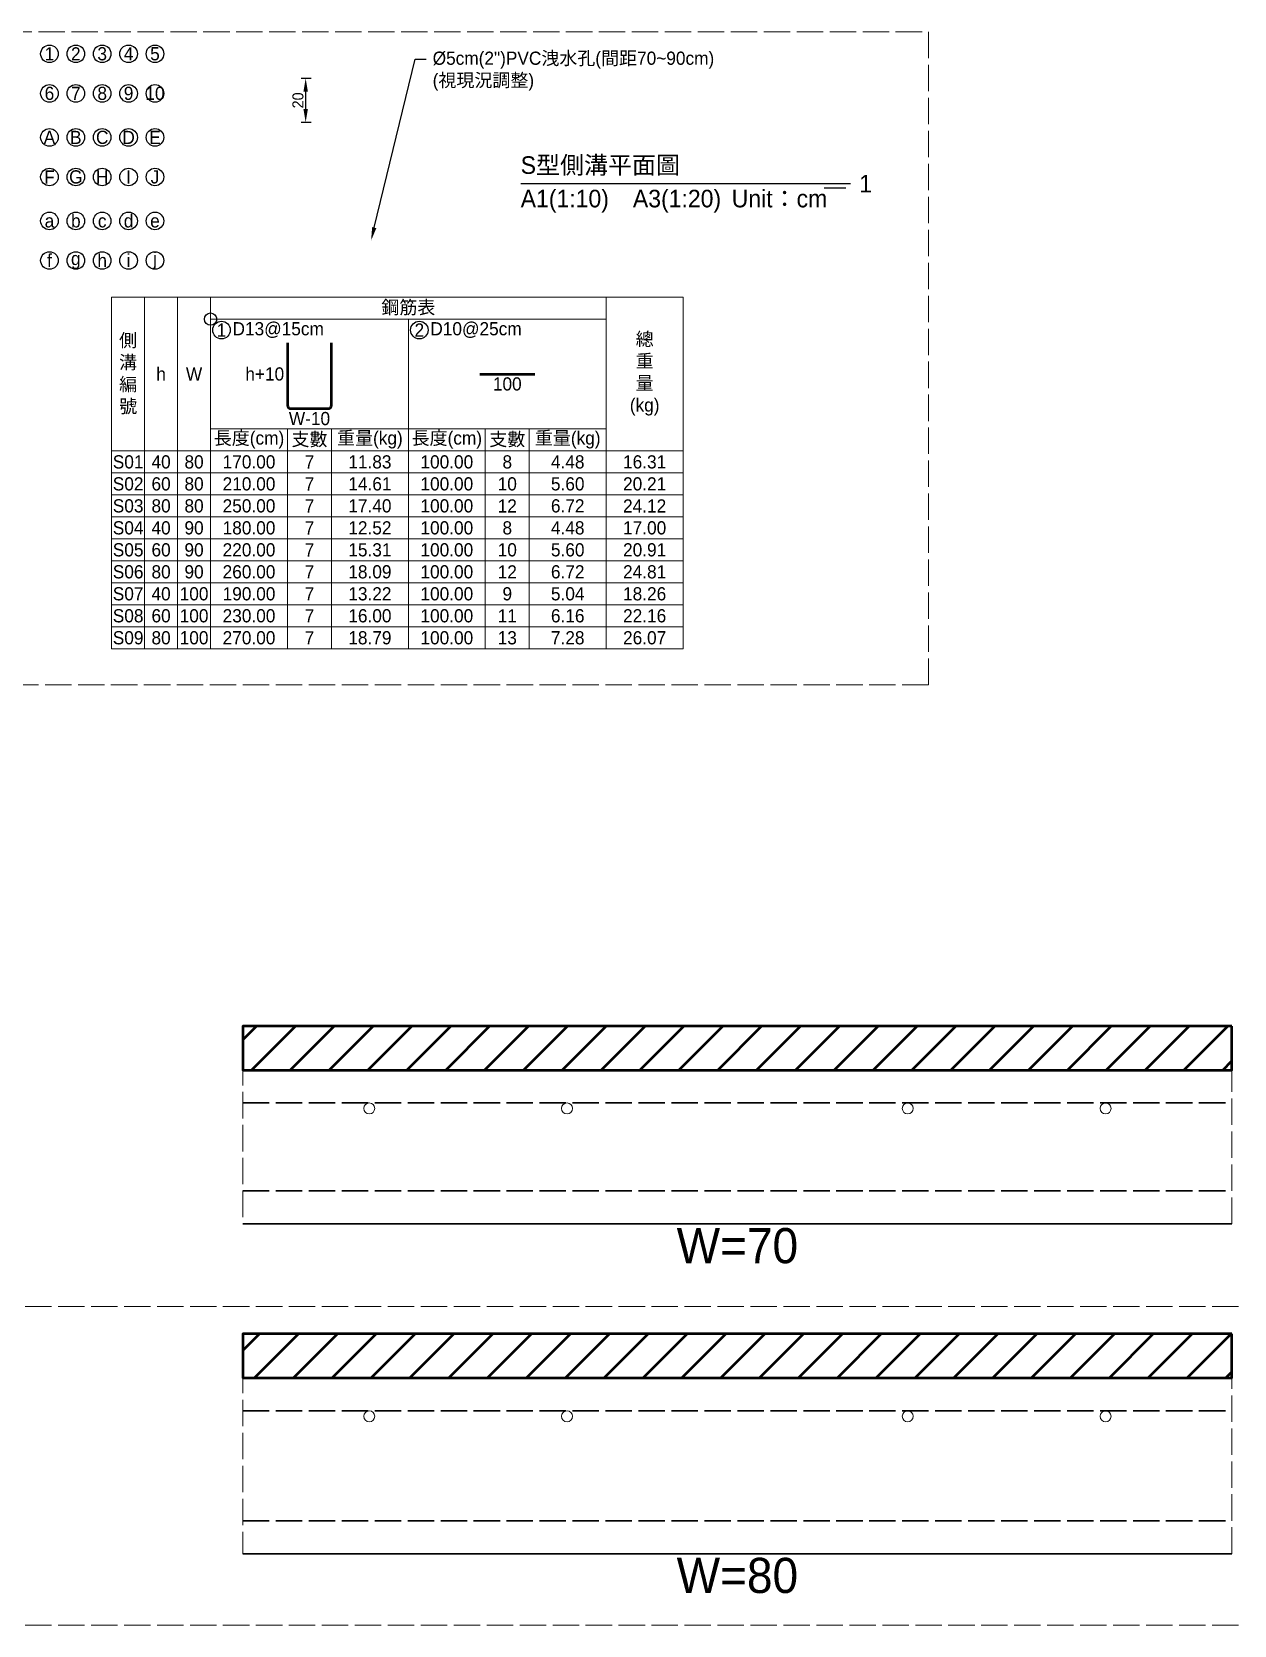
# Model space of a CAD drawing. Extents: x -8520 to 1950, y -2159 to 466.
# Drawn here: x 737 to 1284, y -278 to 447 of the extents above; entities that cross this region are included whole.
import ezdxf
from ezdxf import colors
from ezdxf.entities.mleader import LeaderData, LeaderLine
from ezdxf.math import Vec2, Vec3

# ---------------------------------------------------------------- set-up
doc = ezdxf.new("R2010")
doc.units = 0
doc.header["$MEASUREMENT"] = 0
doc.linetypes.add('ACAD_ISO02W100', pattern=[15, 12, -3])
for name, color, linetype, lineweight in [('一、1.基本-圖框', 7, 'Continuous', 20), ('一、3.基本-變更', 1, 'Continuous', 50), ('二、1.繪圖-既有設施', 8, 'Continuous', 20), ('二、2.繪圖-施作項目', 181, 'Continuous', 30), ('二、5.繪圖-鋼筋', 60, 'Continuous', 50)]:
    doc.layers.add(name, color=color, linetype=linetype, lineweight=lineweight)
doc.layers.add('一、4.基本-隱藏', color=9, linetype='ACAD_ISO02W100', lineweight=20, plot=False)
doc.layers.add('三、3.文字-註解文字', color=2, linetype='Continuous')
doc.layers.add('三、4.文字-既有名稱', color=8, linetype='Continuous')
doc.styles.add('次圖名(詳圖)', font='MS PGothic.ttf', dxfattribs={"height": 6})
doc.styles.add('註解文字(詳圖)', font='MS PGothic.ttf', dxfattribs={"height": 5})
doc.dimstyles.new('註解文字(詳圖)', dxfattribs={"dimtxt": 6, "dimasz": 6, "dimexe": 2, "dimexo": 5, "dimgap": 1, "dimtad": 2, "dimzin": 0, "dimdsep": 46, "dimtxsty": '註解文字(詳圖)', "dimcen": 0.1, "dimclrd": 256, "dimclre": 256, "dimclrt": 256, "dimadec": 0, "dimazin": 0, "dimtfac": 1, "dimtofl": 0, "dimtmove": 0, "dimatfit": 3, "dimfxlon": 1, "dimtolj": 1, "dimtzin": 0, "dimlwd": -1, "dimlwe": -1, "dimarcsym": 1})
pattern_1 = [(45, (-739.145, 2093.688), (-8.838835, 8.838835), [])]

# ---------------------------------------------------------------- blocks, each defined once
blk = doc.blocks.new('*D178')
at = {"layer": 'Defpoints', "color": 0, "transparency": 16777216}
for p in [(881.29, 425.84), (861.29, 405.84), (881.29, 405.84)]:
    blk.add_point(p, dxfattribs=at)
at = {"layer": '三、3.文字-註解文字', "transparency": 16777216}
for p, q in [((863.79, 425.84), (859.29, 425.84)), ((861.29, 419.84), (861.29, 411.84)), ((863.79, 405.84), (859.29, 405.84))]:
    blk.add_line(p, q, dxfattribs=at)
for points in [[(860.29, 419.84), (862.29, 419.84), (861.29, 425.84)], [(860.29, 411.84), (862.29, 411.84), (861.29, 405.84)]]:
    blk.add_solid(points, dxfattribs=at)
at = {"layer": '三、3.文字-註解文字', "transparency": 16777216, "insert": (857.79, 415.84), "char_height": 5, "attachment_point": 5, "rotation": 90, "style": '註解文字(詳圖)'}
blk.add_mtext('\\A1;20', dxfattribs=at)

msp = doc.modelspace()

# ---------------------------------------------------------------- hatches: boundary and pattern name
at = {"layer": '一、3.基本-變更'}
h = msp.add_hatch(dxfattribs=at)
h.set_pattern_fill('ANSI31', color=256, scale=100)
h.set_pattern_definition(pattern_1)
h.paths.add_polyline_path([(1282.716, -25.19), (1282.716, -5.19), (832.716, -5.19), (832.716, -25.19)])
h = msp.add_hatch(dxfattribs=at)
h.set_pattern_fill('ANSI31', color=256, scale=100)
h.set_pattern_definition(pattern_1)
h.paths.add_polyline_path([(832.716, -145.19), (832.716, -165.19), (1282.716, -165.19), (1282.716, -145.19)])

# ---------------------------------------------------------------- linework, layer by layer
at = {"layer": '一、1.基本-圖框'}
for points in [[(773.019, 256.371), (788.019, 256.371), (788.019, 326.371), (773.019, 326.371)], [(788.019, 256.371), (803.019, 256.371), (803.019, 326.371), (788.019, 326.371)], [(803.019, 256.371), (818.019, 256.371), (818.019, 326.371), (803.019, 326.371)], [(818.019, 316.371), (998.019, 316.371), (998.019, 326.371), (818.019, 326.371)], [(1033.019, 256.371), (998.019, 256.371), (998.019, 326.371), (1033.019, 326.371)], [(818.019, 316.371), (908.019, 316.371), (908.019, 266.371), (818.019, 266.371)], [(908.019, 316.371), (998.019, 316.371), (998.019, 266.371), (908.019, 266.371)], [(818.019, 266.371), (853.019, 266.371), (853.019, 256.371), (818.019, 256.371)], [(853.019, 266.371), (873.019, 266.371), (873.019, 256.371), (853.019, 256.371)], [(873.019, 266.371), (908.019, 266.371), (908.019, 256.371), (873.019, 256.371)], [(908.019, 266.371), (943.019, 266.371), (943.019, 256.371), (908.019, 256.371)], [(943.019, 266.371), (963.019, 266.371), (963.019, 256.371), (943.019, 256.371)], [(963.019, 266.371), (998.019, 266.371), (998.019, 256.371), (963.019, 256.371)], [(773.019, 256.371), (788.019, 256.371), (788.019, 246.371), (773.019, 246.371)], [(788.019, 256.371), (803.019, 256.371), (803.019, 246.371), (788.019, 246.371)], [(803.019, 256.371), (818.019, 256.371), (818.019, 246.371), (803.019, 246.371)], [(818.019, 256.371), (853.019, 256.371), (853.019, 246.371), (818.019, 246.371)], [(853.019, 256.371), (873.019, 256.371), (873.019, 246.371), (853.019, 246.371)], [(873.019, 256.371), (908.019, 256.371), (908.019, 246.371), (873.019, 246.371)], [(908.019, 256.371), (943.019, 256.371), (943.019, 246.371), (908.019, 246.371)], [(943.019, 256.371), (963.019, 256.371), (963.019, 246.371), (943.019, 246.371)], [(963.019, 256.371), (998.019, 256.371), (998.019, 246.371), (963.019, 246.371)], [(998.019, 256.371), (1033.019, 256.371), (1033.019, 246.371), (998.019, 246.371)], [(773.019, 246.371), (788.019, 246.371), (788.019, 236.371), (773.019, 236.371)], [(788.019, 246.371), (803.019, 246.371), (803.019, 236.371), (788.019, 236.371)], [(803.019, 246.371), (818.019, 246.371), (818.019, 236.371), (803.019, 236.371)], [(818.019, 246.371), (853.019, 246.371), (853.019, 236.371), (818.019, 236.371)], [(853.019, 246.371), (873.019, 246.371), (873.019, 236.371), (853.019, 236.371)], [(873.019, 246.371), (908.019, 246.371), (908.019, 236.371), (873.019, 236.371)], [(908.019, 246.371), (943.019, 246.371), (943.019, 236.371), (908.019, 236.371)], [(943.019, 246.371), (963.019, 246.371), (963.019, 236.371), (943.019, 236.371)], [(963.019, 246.371), (998.019, 246.371), (998.019, 236.371), (963.019, 236.371)], [(998.019, 246.371), (1033.019, 246.371), (1033.019, 236.371), (998.019, 236.371)], [(773.019, 236.371), (788.019, 236.371), (788.019, 226.371), (773.019, 226.371)], [(788.019, 236.371), (803.019, 236.371), (803.019, 226.371), (788.019, 226.371)], [(803.019, 236.371), (818.019, 236.371), (818.019, 226.371), (803.019, 226.371)], [(818.019, 236.371), (853.019, 236.371), (853.019, 226.371), (818.019, 226.371)], [(853.019, 236.371), (873.019, 236.371), (873.019, 226.371), (853.019, 226.371)], [(873.019, 236.371), (908.019, 236.371), (908.019, 226.371), (873.019, 226.371)], [(908.019, 236.371), (943.019, 236.371), (943.019, 226.371), (908.019, 226.371)], [(943.019, 236.371), (963.019, 236.371), (963.019, 226.371), (943.019, 226.371)], [(963.019, 236.371), (998.019, 236.371), (998.019, 226.371), (963.019, 226.371)], [(998.019, 236.371), (1033.019, 236.371), (1033.019, 226.371), (998.019, 226.371)], [(773.019, 226.371), (788.019, 226.371), (788.019, 216.371), (773.019, 216.371)], [(788.019, 226.371), (803.019, 226.371), (803.019, 216.371), (788.019, 216.371)], [(803.019, 226.371), (818.019, 226.371), (818.019, 216.371), (803.019, 216.371)], [(818.019, 226.371), (853.019, 226.371), (853.019, 216.371), (818.019, 216.371)], [(853.019, 226.371), (873.019, 226.371), (873.019, 216.371), (853.019, 216.371)], [(873.019, 226.371), (908.019, 226.371), (908.019, 216.371), (873.019, 216.371)], [(908.019, 226.371), (943.019, 226.371), (943.019, 216.371), (908.019, 216.371)], [(943.019, 226.371), (963.019, 226.371), (963.019, 216.371), (943.019, 216.371)], [(963.019, 226.371), (998.019, 226.371), (998.019, 216.371), (963.019, 216.371)], [(998.019, 226.371), (1033.019, 226.371), (1033.019, 216.371), (998.019, 216.371)], [(773.019, 216.371), (788.019, 216.371), (788.019, 206.371), (773.019, 206.371)], [(788.019, 216.371), (803.019, 216.371), (803.019, 206.371), (788.019, 206.371)], [(803.019, 216.371), (818.019, 216.371), (818.019, 206.371), (803.019, 206.371)], [(818.019, 216.371), (853.019, 216.371), (853.019, 206.371), (818.019, 206.371)], [(853.019, 216.371), (873.019, 216.371), (873.019, 206.371), (853.019, 206.371)], [(873.019, 216.371), (908.019, 216.371), (908.019, 206.371), (873.019, 206.371)], [(908.019, 216.371), (943.019, 216.371), (943.019, 206.371), (908.019, 206.371)], [(943.019, 216.371), (963.019, 216.371), (963.019, 206.371), (943.019, 206.371)], [(963.019, 216.371), (998.019, 216.371), (998.019, 206.371), (963.019, 206.371)], [(998.019, 216.371), (1033.019, 216.371), (1033.019, 206.371), (998.019, 206.371)], [(773.019, 206.371), (788.019, 206.371), (788.019, 196.371), (773.019, 196.371)], [(788.019, 206.371), (803.019, 206.371), (803.019, 196.371), (788.019, 196.371)], [(803.019, 206.371), (818.019, 206.371), (818.019, 196.371), (803.019, 196.371)], [(818.019, 206.371), (853.019, 206.371), (853.019, 196.371), (818.019, 196.371)], [(853.019, 206.371), (873.019, 206.371), (873.019, 196.371), (853.019, 196.371)], [(873.019, 206.371), (908.019, 206.371), (908.019, 196.371), (873.019, 196.371)], [(908.019, 206.371), (943.019, 206.371), (943.019, 196.371), (908.019, 196.371)], [(943.019, 206.371), (963.019, 206.371), (963.019, 196.371), (943.019, 196.371)], [(963.019, 206.371), (998.019, 206.371), (998.019, 196.371), (963.019, 196.371)], [(998.019, 206.371), (1033.019, 206.371), (1033.019, 196.371), (998.019, 196.371)], [(773.019, 196.371), (788.019, 196.371), (788.019, 186.371), (773.019, 186.371)], [(788.019, 196.371), (803.019, 196.371), (803.019, 186.371), (788.019, 186.371)], [(803.019, 196.371), (818.019, 196.371), (818.019, 186.371), (803.019, 186.371)], [(818.019, 196.371), (853.019, 196.371), (853.019, 186.371), (818.019, 186.371)], [(853.019, 196.371), (873.019, 196.371), (873.019, 186.371), (853.019, 186.371)], [(873.019, 196.371), (908.019, 196.371), (908.019, 186.371), (873.019, 186.371)], [(908.019, 196.371), (943.019, 196.371), (943.019, 186.371), (908.019, 186.371)], [(943.019, 196.371), (963.019, 196.371), (963.019, 186.371), (943.019, 186.371)], [(963.019, 196.371), (998.019, 196.371), (998.019, 186.371), (963.019, 186.371)], [(998.019, 196.371), (1033.019, 196.371), (1033.019, 186.371), (998.019, 186.371)], [(773.019, 186.371), (788.019, 186.371), (788.019, 176.371), (773.019, 176.371)], [(788.019, 186.371), (803.019, 186.371), (803.019, 176.371), (788.019, 176.371)], [(803.019, 186.371), (818.019, 186.371), (818.019, 176.371), (803.019, 176.371)], [(818.019, 186.371), (853.019, 186.371), (853.019, 176.371), (818.019, 176.371)], [(853.019, 186.371), (873.019, 186.371), (873.019, 176.371), (853.019, 176.371)], [(873.019, 186.371), (908.019, 186.371), (908.019, 176.371), (873.019, 176.371)], [(908.019, 186.371), (943.019, 186.371), (943.019, 176.371), (908.019, 176.371)], [(943.019, 186.371), (963.019, 186.371), (963.019, 176.371), (943.019, 176.371)], [(963.019, 186.371), (998.019, 186.371), (998.019, 176.371), (963.019, 176.371)], [(998.019, 186.371), (1033.019, 186.371), (1033.019, 176.371), (998.019, 176.371)], [(773.019, 176.371), (788.019, 176.371), (788.019, 166.371), (773.019, 166.371)], [(788.019, 176.371), (803.019, 176.371), (803.019, 166.371), (788.019, 166.371)], [(803.019, 176.371), (818.019, 176.371), (818.019, 166.371), (803.019, 166.371)], [(818.019, 176.371), (853.019, 176.371), (853.019, 166.371), (818.019, 166.371)], [(853.019, 176.371), (873.019, 176.371), (873.019, 166.371), (853.019, 166.371)], [(873.019, 176.371), (908.019, 176.371), (908.019, 166.371), (873.019, 166.371)], [(908.019, 176.371), (943.019, 176.371), (943.019, 166.371), (908.019, 166.371)], [(943.019, 176.371), (963.019, 176.371), (963.019, 166.371), (943.019, 166.371)], [(963.019, 176.371), (998.019, 176.371), (998.019, 166.371), (963.019, 166.371)], [(998.019, 176.371), (1033.019, 176.371), (1033.019, 166.371), (998.019, 166.371)]]:
    msp.add_lwpolyline(points, close=True, dxfattribs=at)
at = {"layer": '一、3.基本-變更'}
for points in [[(1282.716, -5.19), (832.716, -5.19), (832.716, -25.19), (1282.716, -25.19)], [(1282.716, -145.19), (832.716, -145.19), (832.716, -165.19), (1282.716, -165.19)]]:
    msp.add_lwpolyline(points, close=True, dxfattribs=at)
at = {"layer": '一、4.基本-隱藏'}
for points in [[(724.723, 447), (1144.723, 447), (1144.723, 150), (724.723, 150)], [(773.019, 326.371), (1033.019, 326.371), (1033.019, 246.371), (773.019, 246.371)], [(1282.716, -5.19), (832.716, -5.19), (832.716, -95.19), (1282.716, -95.19)], [(1282.716, -145.19), (832.716, -145.19), (832.716, -245.19), (1282.716, -245.19)]]:
    msp.add_lwpolyline(points, close=True, dxfattribs=at)
for points in [[(148.68, -132.69), (1949.623, -132.69)], [(148.68, -277.69), (1949.623, -277.69)]]:
    msp.add_lwpolyline(points, dxfattribs=at)
at = {"layer": '三、3.文字-註解文字'}
for points in [[(959.122, 377.969), (1109.122, 377.969)], [(1107.122, 375.969), (1097.122, 375.969)]]:
    msp.add_lwpolyline(points, dxfattribs=at)
for centre, radius in [((744.723, 437), 4), ((756.723, 437), 4), ((768.723, 437), 4), ((780.723, 437), 4), ((792.723, 437), 4), ((744.723, 419), 4), ((756.723, 419), 4), ((768.723, 419), 4), ((780.723, 419), 4), ((792.723, 419), 4), ((744.723, 399), 4), ((756.723, 399), 4), ((768.723, 399), 4), ((780.723, 399), 4), ((792.723, 399), 4), ((744.723, 381), 4), ((756.723, 381), 4), ((768.723, 381), 4), ((780.723, 381), 4), ((792.723, 381), 4), ((744.723, 361), 4), ((756.723, 361), 4), ((768.723, 361), 4), ((780.723, 361), 4), ((792.723, 361), 4), ((744.723, 343), 4), ((756.723, 343), 4), ((768.723, 343), 4), ((780.723, 343), 4), ((792.723, 343), 4), ((818.019, 316.371), 2.785), ((823.019, 311.371), 4), ((913.019, 311.371), 4)]:
    msp.add_circle(centre, radius, dxfattribs=at)
at = {"layer": '二、1.繪圖-既有設施'}
for centre in [(890.216, -42.689), (980.216, -42.689), (1135.216, -42.689), (1225.216, -42.689), (890.216, -182.69), (980.216, -182.69), (1135.216, -182.69), (1225.216, -182.69)]:
    msp.add_circle(centre, 2.5, dxfattribs=at)
at = {"layer": '二、2.繪圖-施作項目'}
for points in [[(832.716, -25.19), (1282.716, -25.19)], [(832.716, -95.19), (1282.716, -95.19)], [(832.716, -165.19), (1282.716, -165.19)], [(832.716, -245.19), (1282.716, -245.19)]]:
    msp.add_lwpolyline(points, dxfattribs=at)
at = {"layer": '二、2.繪圖-施作項目', "linetype": 'ACAD_ISO02W100'}
for points in [[(832.716, -40.19), (1282.716, -40.19)], [(832.716, -80.19), (1282.716, -80.19)], [(832.716, -180.19), (1282.716, -180.19)], [(832.716, -230.19), (1282.716, -230.19)]]:
    msp.add_lwpolyline(points, dxfattribs=at)
at = {"layer": '二、5.繪圖-鋼筋'}
msp.add_lwpolyline([(853.019, 305.621), (853.019, 277.121, 0.4142136), (854.519, 275.621), (871.519, 275.621, 0.4142136), (873.019, 277.121), (873.019, 305.621)], format="xyb", dxfattribs=at)
msp.add_lwpolyline([(940.519, 291.371), (965.519, 291.371)], dxfattribs=at)

# ---------------------------------------------------------------- texts
at = {"layer": '一、1.基本-圖框', "char_height": 6, "attachment_point": 5, "style": '註解文字(詳圖)'}
for s, width, insert in [('{\\fMS PGothic|b0|i0|c128|p34;鋼筋表}', 94.24964, (908.019, 321.371)), ('側溝編號', 12.98354, (780.519, 291.371)), ('{\\fMS PGothic|b0|i0|c128|p34;總重量(kg)}', 6, (1015.519, 291.371)), ('{\\fMS PGothic|b0|i0|c128|p34;h}', 12.98354, (795.519, 291.371)), ('{\\fMS PGothic|b0|i0|c128|p34;W}', 22.32258, (810.519, 291.371)), ('{\\fMS PGothic|b0|i0|c128|p34;長度(cm)}', 35.02324, (835.519, 261.371)), ('{\\fMS PGothic|b0|i0|c128|p34;支數}', 19.27354, (863.019, 261.371)), ('{\\fMS PGothic|b0|i0|c128|p34;重量(kg)}', 30.27214, (890.519, 261.371)), ('{\\fMS PGothic|b0|i0|c128|p34;長度(cm)}', 35.02324, (925.519, 261.371)), ('{\\fMS PGothic|b0|i0|c128|p34;支數}', 19.27354, (953.019, 261.371)), ('{\\fMS PGothic|b0|i0|c128|p34;重量(kg)}', 30.27214, (980.519, 261.371))]:
    msp.add_mtext_dynamic_manual_height_columns(s, width=width, gutter_width=30, heights=[0], dxfattribs=dict(at, insert=insert))
at = {"layer": '三、3.文字-註解文字'}
for s, width, gutter_width, insert, char_height, attachment_point, style in [('1', 8.38231, 30, (744.723, 437), 6, 5, '註解文字(詳圖)'), ('2', 8.38231, 30, (756.723, 437), 6, 5, '註解文字(詳圖)'), ('3', 8.38231, 30, (768.723, 437), 6, 5, '註解文字(詳圖)'), ('4', 8.38231, 30, (780.723, 437), 6, 5, '註解文字(詳圖)'), ('5', 8.38231, 30, (792.723, 437), 6, 5, '註解文字(詳圖)'), ('6', 8.38231, 30, (744.723, 419), 6, 5, '註解文字(詳圖)'), ('7', 8.38231, 30, (756.723, 419), 6, 5, '註解文字(詳圖)'), ('8', 8.38231, 30, (768.723, 419), 6, 5, '註解文字(詳圖)'), ('9', 8.38231, 30, (780.723, 419), 6, 5, '註解文字(詳圖)'), ('10', 8.38231, 30, (792.723, 419), 6, 5, '註解文字(詳圖)'), ('A', 8.38231, 30, (744.723, 399), 6, 5, '註解文字(詳圖)'), ('B', 8.38231, 30, (756.723, 399), 6, 5, '註解文字(詳圖)'), ('C', 8.38231, 30, (768.723, 399), 6, 5, '註解文字(詳圖)'), ('D', 8.38231, 30, (780.723, 399), 6, 5, '註解文字(詳圖)'), ('E', 8.38231, 30, (792.723, 399), 6, 5, '註解文字(詳圖)'), ('S型側溝平面圖', 80.61929, 15, (959.122, 385.969), 8, 4, '次圖名(詳圖)'), ('G', 8.38231, 30, (756.723, 381), 6, 5, '註解文字(詳圖)'), ('F', 8.38231, 30, (744.723, 381), 6, 5, '註解文字(詳圖)'), ('H', 8.38231, 30, (768.723, 381), 6, 5, '註解文字(詳圖)'), ('I', 8.38231, 30, (780.723, 381), 6, 5, '註解文字(詳圖)'), ('J', 8.38231, 30, (792.723, 381), 6, 5, '註解文字(詳圖)'), ('1', 3, 15, (1113.122, 377.969), 8, 4, '次圖名(詳圖)'), ('A1(1:10)\u3000A3(1:20){\\fMS PGothic|b0|i0|c128|p34;^IUnit：cm}', 136.03259, 15, (959.122, 369.969), 8, 4, '次圖名(詳圖)'), ('a', 8.38231, 30, (744.723, 361), 6, 5, '註解文字(詳圖)'), ('b', 8.38231, 30, (756.723, 361), 6, 5, '註解文字(詳圖)'), ('c', 8.38231, 30, (768.723, 361), 6, 5, '註解文字(詳圖)'), ('d', 8.38231, 30, (780.723, 361), 6, 5, '註解文字(詳圖)'), ('e', 8.38231, 30, (792.723, 361), 6, 5, '註解文字(詳圖)'), ('f', 8.38231, 30, (744.723, 343), 6, 5, '註解文字(詳圖)'), ('g', 8.38231, 30, (756.723, 343), 6, 5, '註解文字(詳圖)'), ('h', 8.38231, 30, (768.723, 343), 6, 5, '註解文字(詳圖)'), ('i', 8.38231, 30, (780.723, 343), 6, 5, '註解文字(詳圖)'), ('j', 8.38231, 30, (792.723, 343), 6, 5, '註解文字(詳圖)'), ('1', 8.38231, 30, (823.019, 311.371), 6, 5, '註解文字(詳圖)'), ('D13@15cm', 6.06582, 30, (828.019, 311.371), 6, 4, '註解文字(詳圖)'), ('2', 8.38231, 30, (913.019, 311.371), 6, 5, '註解文字(詳圖)'), ('{\\fMS PGothic|b0|i0|c128|p34;D1}0{\\fMS PGothic|b0|i0|c128|p34;@}25{\\fMS PGothic|b0|i0|c128|p34;cm}', 6.06582, 30, (918.019, 311.371), 6, 4, '註解文字(詳圖)'), ('S01', 9.06048, 30, (780.519, 251.371), 6, 5, '註解文字(詳圖)'), ('40', 9.06048, 30, (795.519, 251.371), 6, 5, '註解文字(詳圖)'), ('80', 9.06048, 30, (810.519, 251.371), 6, 5, '註解文字(詳圖)'), ('170.00', 9.06048, 30, (835.519, 251.371), 6, 5, '註解文字(詳圖)'), ('7', 9.06048, 30, (863.019, 251.371), 6, 5, '註解文字(詳圖)'), ('11.83', 9.06048, 30, (890.519, 251.371), 6, 5, '註解文字(詳圖)'), ('{\\fMS PGothic|b0|i0|c128|p34;100}.00', 9.06048, 30, (925.519, 251.371), 6, 5, '註解文字(詳圖)'), ('8', 9.06048, 30, (953.019, 251.371), 6, 5, '註解文字(詳圖)'), ('4.48', 9.06048, 30, (980.519, 251.371), 6, 5, '註解文字(詳圖)'), ('16.31', 9.06048, 30, (1015.519, 251.371), 6, 5, '註解文字(詳圖)'), ('S02', 9.06048, 30, (780.519, 241.371), 6, 5, '註解文字(詳圖)'), ('60', 9.06048, 30, (795.519, 241.371), 6, 5, '註解文字(詳圖)'), ('80', 9.06048, 30, (810.519, 241.371), 6, 5, '註解文字(詳圖)'), ('210.00', 9.06048, 30, (835.519, 241.371), 6, 5, '註解文字(詳圖)'), ('7', 9.06048, 30, (863.019, 241.371), 6, 5, '註解文字(詳圖)'), ('14.61', 9.06048, 30, (890.519, 241.371), 6, 5, '註解文字(詳圖)'), ('{\\fMS PGothic|b0|i0|c128|p34;100}.00', 9.06048, 30, (925.519, 241.371), 6, 5, '註解文字(詳圖)'), ('10', 9.06048, 30, (953.019, 241.371), 6, 5, '註解文字(詳圖)'), ('5.60', 9.06048, 30, (980.519, 241.371), 6, 5, '註解文字(詳圖)'), ('20.21', 9.06048, 30, (1015.519, 241.371), 6, 5, '註解文字(詳圖)'), ('S03', 9.06048, 30, (780.519, 231.371), 6, 5, '註解文字(詳圖)'), ('80', 9.06048, 30, (795.519, 231.371), 6, 5, '註解文字(詳圖)'), ('80', 9.06048, 30, (810.519, 231.371), 6, 5, '註解文字(詳圖)'), ('250.00', 9.06048, 30, (835.519, 231.371), 6, 5, '註解文字(詳圖)'), ('7', 9.06048, 30, (863.019, 231.371), 6, 5, '註解文字(詳圖)'), ('17.40', 9.06048, 30, (890.519, 231.371), 6, 5, '註解文字(詳圖)'), ('{\\fMS PGothic|b0|i0|c128|p34;100}.00', 9.06048, 30, (925.519, 231.371), 6, 5, '註解文字(詳圖)'), ('12', 9.06048, 30, (953.019, 231.371), 6, 5, '註解文字(詳圖)'), ('6.72', 9.06048, 30, (980.519, 231.371), 6, 5, '註解文字(詳圖)'), ('24.12', 9.06048, 30, (1015.519, 231.371), 6, 5, '註解文字(詳圖)'), ('S04', 9.06048, 30, (780.519, 221.371), 6, 5, '註解文字(詳圖)'), ('40', 9.06048, 30, (795.519, 221.371), 6, 5, '註解文字(詳圖)'), ('90', 9.06048, 30, (810.519, 221.371), 6, 5, '註解文字(詳圖)'), ('180.00', 9.06048, 30, (835.519, 221.371), 6, 5, '註解文字(詳圖)'), ('7', 9.06048, 30, (863.019, 221.371), 6, 5, '註解文字(詳圖)'), ('12.52', 9.06048, 30, (890.519, 221.371), 6, 5, '註解文字(詳圖)'), ('{\\fMS PGothic|b0|i0|c128|p34;100}.00', 9.06048, 30, (925.519, 221.371), 6, 5, '註解文字(詳圖)'), ('8', 9.06048, 30, (953.019, 221.371), 6, 5, '註解文字(詳圖)'), ('4.48', 9.06048, 30, (980.519, 221.371), 6, 5, '註解文字(詳圖)'), ('17.00', 9.06048, 30, (1015.519, 221.371), 6, 5, '註解文字(詳圖)'), ('S05', 9.06048, 30, (780.519, 211.371), 6, 5, '註解文字(詳圖)'), ('60', 9.06048, 30, (795.519, 211.371), 6, 5, '註解文字(詳圖)'), ('90', 9.06048, 30, (810.519, 211.371), 6, 5, '註解文字(詳圖)'), ('220.00', 9.06048, 30, (835.519, 211.371), 6, 5, '註解文字(詳圖)'), ('7', 9.06048, 30, (863.019, 211.371), 6, 5, '註解文字(詳圖)'), ('15.31', 9.06048, 30, (890.519, 211.371), 6, 5, '註解文字(詳圖)'), ('{\\fMS PGothic|b0|i0|c128|p34;100}.00', 9.06048, 30, (925.519, 211.371), 6, 5, '註解文字(詳圖)'), ('10', 9.06048, 30, (953.019, 211.371), 6, 5, '註解文字(詳圖)'), ('5.60', 9.06048, 30, (980.519, 211.371), 6, 5, '註解文字(詳圖)'), ('20.91', 9.06048, 30, (1015.519, 211.371), 6, 5, '註解文字(詳圖)'), ('S06', 9.06048, 30, (780.519, 201.371), 6, 5, '註解文字(詳圖)'), ('80', 9.06048, 30, (795.519, 201.371), 6, 5, '註解文字(詳圖)'), ('90', 9.06048, 30, (810.519, 201.371), 6, 5, '註解文字(詳圖)'), ('260.00', 9.06048, 30, (835.519, 201.371), 6, 5, '註解文字(詳圖)'), ('7', 9.06048, 30, (863.019, 201.371), 6, 5, '註解文字(詳圖)'), ('18.09', 9.06048, 30, (890.519, 201.371), 6, 5, '註解文字(詳圖)'), ('{\\fMS PGothic|b0|i0|c128|p34;100}.00', 9.06048, 30, (925.519, 201.371), 6, 5, '註解文字(詳圖)'), ('12', 9.06048, 30, (953.019, 201.371), 6, 5, '註解文字(詳圖)'), ('6.72', 9.06048, 30, (980.519, 201.371), 6, 5, '註解文字(詳圖)'), ('24.81', 9.06048, 30, (1015.519, 201.371), 6, 5, '註解文字(詳圖)'), ('{\\fMS PGothic|b0|i0|c128|p34;S0}7', 9.06048, 30, (780.519, 191.371), 6, 5, '註解文字(詳圖)'), ('40', 9.06048, 30, (795.519, 191.371), 6, 5, '註解文字(詳圖)'), ('100', 9.06048, 30, (810.519, 191.371), 6, 5, '註解文字(詳圖)'), ('190.00', 9.06048, 30, (835.519, 191.371), 6, 5, '註解文字(詳圖)'), ('7', 9.06048, 30, (863.019, 191.371), 6, 5, '註解文字(詳圖)'), ('13.22', 9.06048, 30, (890.519, 191.371), 6, 5, '註解文字(詳圖)'), ('{\\fMS PGothic|b0|i0|c128|p34;100}.00', 9.06048, 30, (925.519, 191.371), 6, 5, '註解文字(詳圖)'), ('9', 9.06048, 30, (953.019, 191.371), 6, 5, '註解文字(詳圖)'), ('5.04', 9.06048, 30, (980.519, 191.371), 6, 5, '註解文字(詳圖)'), ('18.26', 9.06048, 30, (1015.519, 191.371), 6, 5, '註解文字(詳圖)'), ('{\\fMS PGothic|b0|i0|c128|p34;S0}8', 9.06048, 30, (780.519, 181.371), 6, 5, '註解文字(詳圖)'), ('60', 9.06048, 30, (795.519, 181.371), 6, 5, '註解文字(詳圖)'), ('100', 9.06048, 30, (810.519, 181.371), 6, 5, '註解文字(詳圖)'), ('230.00', 9.06048, 30, (835.519, 181.371), 6, 5, '註解文字(詳圖)'), ('7', 9.06048, 30, (863.019, 181.371), 6, 5, '註解文字(詳圖)'), ('16.00', 9.06048, 30, (890.519, 181.371), 6, 5, '註解文字(詳圖)'), ('{\\fMS PGothic|b0|i0|c128|p34;100}.00', 9.06048, 30, (925.519, 181.371), 6, 5, '註解文字(詳圖)'), ('11', 9.06048, 30, (953.019, 181.371), 6, 5, '註解文字(詳圖)'), ('6.16', 9.06048, 30, (980.519, 181.371), 6, 5, '註解文字(詳圖)'), ('22.16', 9.06048, 30, (1015.519, 181.371), 6, 5, '註解文字(詳圖)'), ('{\\fMS PGothic|b0|i0|c128|p34;S0}9', 9.06048, 30, (780.519, 171.371), 6, 5, '註解文字(詳圖)'), ('80', 9.06048, 30, (795.519, 171.371), 6, 5, '註解文字(詳圖)'), ('100', 9.06048, 30, (810.519, 171.371), 6, 5, '註解文字(詳圖)'), ('270.00', 9.06048, 30, (835.519, 171.371), 6, 5, '註解文字(詳圖)'), ('7', 9.06048, 30, (863.019, 171.371), 6, 5, '註解文字(詳圖)'), ('18.79', 9.06048, 30, (890.519, 171.371), 6, 5, '註解文字(詳圖)'), ('{\\fMS PGothic|b0|i0|c128|p34;100}.00', 9.06048, 30, (925.519, 171.371), 6, 5, '註解文字(詳圖)'), ('13', 9.06048, 30, (953.019, 171.371), 6, 5, '註解文字(詳圖)'), ('7.28', 9.06048, 30, (980.519, 171.371), 6, 5, '註解文字(詳圖)'), ('26.07', 9.06048, 30, (1015.519, 171.371), 6, 5, '註解文字(詳圖)')]:
    msp.add_mtext_dynamic_manual_height_columns(s, width=width, gutter_width=gutter_width, heights=[0], dxfattribs=dict(at, insert=insert, char_height=char_height, attachment_point=attachment_point, style=style))
at = {"layer": '三、4.文字-既有名稱', "char_height": 16, "attachment_point": 5, "style": '次圖名(詳圖)'}
for s, insert in [('{\\fMS PGothic|b0|i0|c128|p34;W=}7{\\fMS PGothic|b0|i0|c128|p34;0}', (1057.716, -105.19)), ('{\\fMS PGothic|b0|i0|c128|p34;W=80}', (1057.716, -255.19))]:
    msp.add_mtext_dynamic_manual_height_columns(s, width=86.8423, gutter_width=30, heights=[0], dxfattribs=dict(at, insert=insert))
at = {"layer": '二、5.繪圖-鋼筋', "char_height": 6, "style": '註解文字(詳圖)'}
for s, width, insert, attachment_point in [('h+10', 8.87231, (851.519, 291.371), 6), ('100', 3.56631, (953.019, 289.871), 2), ('{\\fMS PGothic|b0|i0|c128|p34;W-10}', 3.56631, (863.019, 274.121), 2)]:
    msp.add_mtext_dynamic_manual_height_columns(s, width=width, gutter_width=30, heights=[0], dxfattribs=dict(at, insert=insert, attachment_point=attachment_point))

# ---------------------------------------------------------------- dimensions: what is measured, and where the dimension line sits
at = {"layer": '三、3.文字-註解文字'}
dim = msp.add_linear_dim(base=(861.287, 405.845), p1=(881.287, 425.845), p2=(881.287, 405.845), angle=90, text='20', dimstyle='註解文字(詳圖)', dxfattribs=at)
dim.commit()
dim.dimension.update_dxf_attribs({"geometry": '*D178', "text_midpoint": (857.787, 415.845)})

# ---------------------------------------------------------------- leaders
ml = msp.add_multileader_mtext('Standard', dxfattribs=at)
ml.set_content('{\\fMS PGothic|b0|i0|c128|p34;%%C5cm}(2")PVC洩水孔(間距70~90cm)\\P(視現況調整)', color=256, style='註解文字(詳圖)')
ml.set_leader_properties(color=256, linetype='ByLayer', lineweight=-1)
ml.build(insert=Vec2(0, 0))
ml.multileader.update_dxf_attribs({"dogleg_length": 5, "arrow_head_size": 6})
ctx = ml.context
ctx.base_point, ctx.char_height, ctx.arrow_head_size, ctx.landing_gap_size, ctx.plane_origin = Vec3(916.075, 434.629), 6, 6, 3, Vec3(891.075, 352.129)
notes = []
notes.append((ctx, [(0, (1, 1, 0), (911.075, 434.629), (1, 0), 5, [(0, [(891.075, 352.129)], 0, [])])]))
ctx.mtext.insert, ctx.mtext.flow_direction = Vec3(919.075, 438.021), 5
for ctx, leaders in notes:
    for number, flags, end, landing, length, lines in leaders:
        leader = LeaderData()
        leader.index, (leader.has_last_leader_line, leader.has_dogleg_vector, leader.attachment_direction) = number, flags
        leader.last_leader_point, leader.dogleg_vector, leader.dogleg_length = Vec3(end), Vec3(landing), length
        for number, points, colour, breaks in lines:
            line = LeaderLine()
            line.index, line.vertices, line.color, line.breaks = number, Vec3.list(points), colors.encode_raw_color(colour), breaks
            leader.lines.append(line)
        ctx.leaders.append(leader)

doc.saveas('drawing.dxf')
